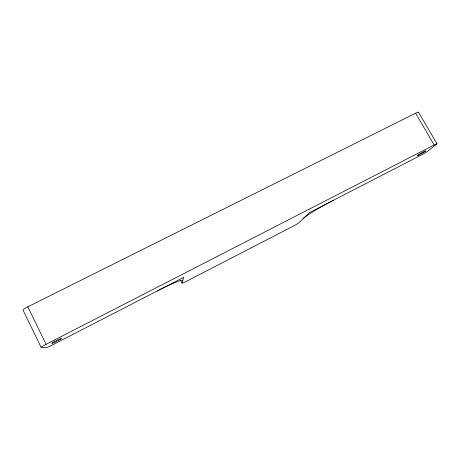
<?xml version="1.0" encoding="UTF-8"?>
<svg xmlns="http://www.w3.org/2000/svg" width="460" height="460" viewBox="0 0 460 460"><rect width="100%" height="100%" fill="white"/><g stroke="black" fill="none" stroke-linecap="round" stroke-linejoin="round"><path stroke-width="0.69" d="M41.216 347.518A6.791 0.592 -26.5 0 1 46.098 344.333L434.183 144.992A5.951 0.46 -29.6 0 1 436.505 144.388L427.501 151.294A5.727 0.431 -29.5 0 1 420.877 155.25L309.407 212.641L298.954 222.715A5.273 0.414 -28.6 0 1 293.411 226.061L186.668 281.204A5.474 0.443 -27.7 0 1 182.016 283.107L183.643 277.386L52.451 344.931A6.526 0.546 -26.6 0 1 45.678 347.806L41.216 347.518L23.115 310.27A6.739 0.966 -25.4 0 1 27.824 306.82L415.604 113.235A5.911 0.753 -30.6 0 1 418.542 112.441M418.485 112.194L436.994 143.79M415.604 113.235L434.183 144.992M180.694 280.565L182.016 283.107M27.824 306.82L46.098 344.333M157.199 291.002A28.779 2.409 -27.5 0 1 182.712 280.675M303.41 218.419A27.146 2.156 -28.8 0 1 333.345 200.318M418.91 155.043A4.813 0.368 -29.5 0 0 425.764 150.949A4.813 0.368 -29.5 0 0 420.262 153.559A4.813 0.368 -29.5 0 0 418.91 155.043M53.808 342.723A5.457 0.466 -26.6 0 0 61.525 338.525A5.457 0.466 -26.6 0 0 54.665 341.4A5.457 0.466 -26.6 0 0 53.808 342.723"/></g></svg>
